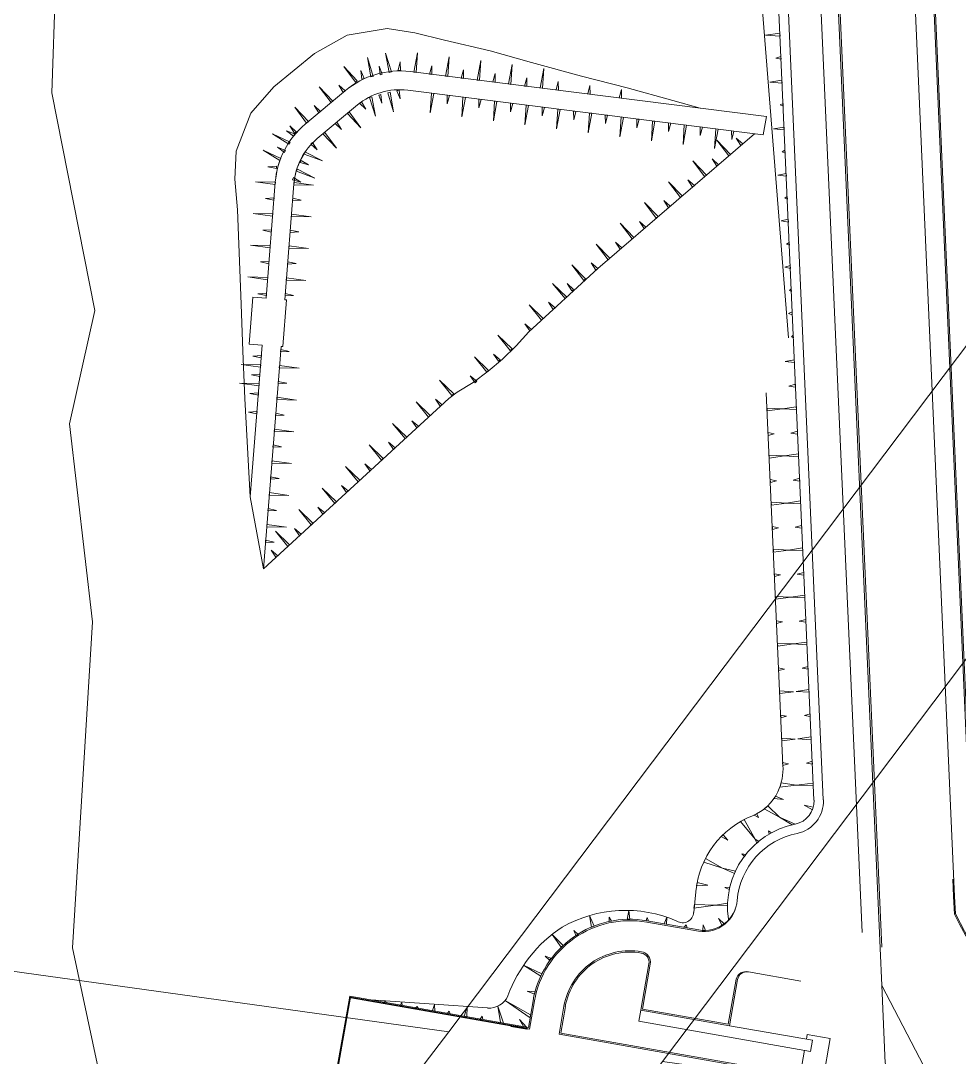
# Model space of a CAD drawing. Header units: metres. Extents: x 277863 to 282129, y 6130772 to 6135401.
# Drawn here: x 280218 to 280318.2, y 6132687.1 to 6132797.7 of the extents above; entities that cross this region are included whole.
import ezdxf

# ---------------------------------------------------------------- set-up
doc = ezdxf.new("R2010")
doc.units = ezdxf.units.M
doc.layers.add('_User Miscellaneous1', color=7, linetype='Continuous')
doc.layers.add('_User Miscellaneous2', color=7, linetype='Continuous')
doc.layers.add('Cadastre Land Parcels_SP_EXT', color=9, linetype='Continuous', lineweight=5)

# ---------------------------------------------------------------- blocks, each defined once
blk = doc.blocks.new('Site plan')
at = {"layer": '_User Miscellaneous2', "color": 253, "lineweight": 0}
for p, q in [((-399.89, -158.67), (-390.4, -372.03)), ((-399.72, -158.7), (-390.24, -371.9)), ((-382.46, -366.51), (-391.64, -160.1)), ((-382.65, -364.67), (-382.57, -366.51)), ((-449.57, -392.35), (-446.92, -377.24)), ((-449.57, -392.35), (-446.92, -377.24)), ((-446.92, -377.24), (-428.08, -380.55)), ((-446.92, -377.24), (-428.07, -380.55)), ((-427.82, -380.65), (-446.88, -377.3)), ((-428.1, -380.66), (-429.79, -380.36)), ((-428.08, -380.66), (-429.78, -380.36)), ((-428.08, -380.55), (-428.1, -380.66)), ((-428.07, -380.55), (-428.08, -380.66)), ((-393.12, -386.74), (-424.66, -381.19)), ((-392.95, -386.61), (-424.49, -381.07))]:
    blk.add_line(p, q, dxfattribs=at)
at = {"layer": '_User Miscellaneous2', "color": 251, "lineweight": 0}
for p, q in [((-401.1, -173.11), (-392.34, -370.34)), ((-388.34, -189.63), (-381.01, -354.44)), ((-388.18, -189.76), (-380.86, -354.43)), ((-401.31, -247.32), (-396.47, -356.19)), ((-409.78, -370.21), (-415.31, -369.24)), ((-390.4, -372.03), (-390.23, -376)), ((-404.47, -374.54), (-398.87, -375.53)), ((-427.29, -377.64), (-427.82, -380.65)), ((-424.66, -381.19), (-424.14, -378.2))]:
    blk.add_line(p, q, dxfattribs=at)
at = {"layer": '_User Miscellaneous2', "color": 254, "lineweight": 0}
for p, q in [((-404.22, -256.3), (-400.19, -306.92)), ((-444.73, -279.11), (-445.11, -277.04)), ((-444.49, -279.05), (-445.11, -277.04)), ((-445.11, -277.04), (-444.49, -279.05)), ((-444.73, -279.11), (-445.11, -277.04)), ((-442.79, -278.64), (-443.16, -276.57)), ((-442.55, -278.58), (-443.16, -276.57)), ((-443.16, -276.57), (-442.55, -278.58)), ((-442.79, -278.64), (-443.16, -276.57)), ((-440.15, -278.59), (-439.77, -276.53)), ((-440.15, -278.59), (-439.77, -276.53)), ((-439.91, -278.63), (-439.77, -276.53)), ((-439.77, -276.53), (-439.91, -278.63)), ((-436.78, -279.02), (-436.4, -276.95)), ((-436.78, -279.02), (-436.4, -276.95)), ((-436.53, -279.05), (-436.4, -276.95)), ((-436.4, -276.95), (-436.53, -279.05)), ((-433.41, -279.44), (-433.02, -277.37)), ((-433.41, -279.44), (-433.02, -277.37)), ((-433.16, -279.47), (-433.02, -277.37)), ((-433.02, -277.37), (-433.16, -279.47)), ((-446.38, -279.67), (-447.63, -277.98)), ((-446.19, -279.51), (-447.63, -277.98)), ((-447.63, -277.98), (-446.19, -279.51)), ((-446.38, -279.67), (-447.63, -277.98)), ((-445.8, -278.43), (-445.7, -279.35)), ((-445.46, -279.29), (-445.8, -278.43)), ((-445.8, -278.43), (-445.46, -279.29)), ((-445.7, -279.35), (-445.8, -278.43)), ((-443.85, -277.96), (-443.76, -278.87)), ((-443.52, -278.81), (-443.85, -277.96)), ((-443.85, -277.96), (-443.52, -278.81)), ((-443.76, -278.87), (-443.85, -277.96)), ((-441.6, -277.49), (-441.84, -278.38)), ((-441.84, -278.38), (-441.6, -277.49)), ((-441.59, -278.41), (-441.84, -278.38)), ((-441.59, -278.41), (-441.84, -278.38)), ((-441.59, -278.41), (-441.6, -277.49)), ((-441.6, -277.49), (-441.59, -278.41)), ((-438.23, -277.92), (-438.47, -278.81)), ((-438.47, -278.81), (-438.23, -277.92)), ((-438.22, -278.84), (-438.23, -277.92)), ((-438.23, -277.92), (-438.22, -278.84)), ((-434.86, -278.34), (-435.1, -279.23)), ((-435.1, -279.23), (-434.86, -278.34)), ((-434.85, -279.26), (-434.86, -278.34)), ((-434.86, -278.34), (-434.85, -279.26)), ((-430.04, -279.86), (-429.65, -277.8)), ((-430.04, -279.86), (-429.65, -277.8)), ((-429.79, -279.9), (-429.65, -277.8)), ((-429.65, -277.8), (-429.79, -279.9)), ((-426.67, -280.29), (-426.28, -278.22)), ((-426.67, -280.29), (-426.28, -278.22)), ((-426.42, -280.32), (-426.28, -278.22)), ((-426.28, -278.22), (-426.42, -280.32)), ((-446.19, -279.51), (-446.38, -279.67)), ((-446.19, -279.51), (-446.38, -279.67)), ((-445.46, -279.29), (-445.7, -279.35)), ((-445.46, -279.29), (-445.7, -279.35)), ((-444.49, -279.05), (-444.73, -279.11)), ((-444.49, -279.05), (-444.73, -279.11)), ((-443.52, -278.81), (-443.76, -278.87)), ((-443.52, -278.81), (-443.76, -278.87)), ((-442.55, -278.58), (-442.79, -278.64)), ((-442.55, -278.58), (-442.79, -278.64)), ((-439.91, -278.63), (-440.15, -278.59)), ((-439.91, -278.63), (-440.15, -278.59)), ((-438.22, -278.84), (-438.47, -278.81)), ((-438.22, -278.84), (-438.47, -278.81)), ((-436.53, -279.05), (-436.78, -279.02)), ((-436.53, -279.05), (-436.78, -279.02)), ((-434.85, -279.26), (-435.1, -279.23)), ((-434.85, -279.26), (-435.1, -279.23)), ((-433.16, -279.47), (-433.41, -279.44)), ((-433.16, -279.47), (-433.41, -279.44)), ((-431.49, -278.76), (-431.72, -279.65)), ((-431.72, -279.65), (-431.49, -278.76)), ((-431.48, -279.68), (-431.49, -278.76)), ((-431.49, -278.76), (-431.48, -279.68)), ((-428.11, -279.19), (-428.35, -280.08)), ((-428.35, -280.08), (-428.11, -279.19)), ((-428.1, -280.11), (-428.11, -279.19)), ((-428.11, -279.19), (-428.1, -280.11)), ((-424.74, -279.61), (-424.98, -280.5)), ((-424.98, -280.5), (-424.74, -279.61)), ((-424.73, -280.53), (-424.74, -279.61)), ((-424.74, -279.61), (-424.73, -280.53)), ((-448.99, -281.85), (-450.24, -280.16)), ((-448.79, -281.69), (-450.24, -280.16)), ((-450.24, -280.16), (-448.79, -281.69)), ((-448.99, -281.85), (-450.24, -280.16)), ((-448.17, -279.98), (-447.68, -280.76)), ((-447.49, -280.6), (-448.17, -279.98)), ((-448.17, -279.98), (-447.49, -280.6)), ((-447.68, -280.76), (-448.17, -279.98)), ((-447.49, -280.6), (-447.68, -280.76)), ((-447.49, -280.6), (-447.68, -280.76)), ((-441.96, -280.58), (-441.71, -280.52)), ((-441.96, -280.58), (-441.71, -280.52)), ((-441.96, -280.58), (-441.62, -281.44)), ((-441.62, -281.44), (-441.96, -280.58)), ((-441.62, -281.44), (-441.71, -280.52)), ((-441.71, -280.52), (-441.62, -281.44)), ((-431.48, -279.68), (-431.72, -279.65)), ((-431.48, -279.68), (-431.72, -279.65)), ((-429.79, -279.9), (-430.04, -279.86)), ((-429.79, -279.9), (-430.04, -279.86)), ((-428.1, -280.11), (-428.35, -280.08)), ((-428.1, -280.11), (-428.35, -280.08)), ((-426.42, -280.32), (-426.67, -280.29)), ((-426.42, -280.32), (-426.67, -280.29)), ((-424.73, -280.53), (-424.98, -280.5)), ((-424.73, -280.53), (-424.98, -280.5)), ((-421.37, -280.03), (-421.61, -280.92)), ((-421.61, -280.92), (-421.37, -280.03)), ((-421.36, -280.95), (-421.37, -280.03)), ((-421.37, -280.03), (-421.36, -280.95)), ((-418, -280.46), (-418.24, -281.35)), ((-418.24, -281.35), (-418, -280.46)), ((-417.99, -281.38), (-418, -280.46)), ((-418, -280.46), (-417.99, -281.38)), ((-448.79, -281.69), (-448.99, -281.85)), ((-448.79, -281.69), (-448.99, -281.85)), ((-445.75, -281.75), (-445.94, -281.91)), ((-445.75, -281.75), (-445.94, -281.91)), ((-445.75, -281.75), (-445.26, -282.53)), ((-445.26, -282.53), (-445.75, -281.75)), ((-444.87, -281.29), (-444.63, -281.23)), ((-444.87, -281.29), (-444.63, -281.23)), ((-444.87, -281.29), (-444.25, -283.3)), ((-444.25, -283.3), (-444.87, -281.29)), ((-444.63, -281.23), (-444.25, -283.3)), ((-444.63, -281.23), (-444.25, -283.3)), ((-443.9, -281.05), (-443.66, -280.99)), ((-443.9, -281.05), (-443.66, -280.99)), ((-443.9, -281.05), (-443.56, -281.91)), ((-443.56, -281.91), (-443.9, -281.05)), ((-443.56, -281.91), (-443.66, -280.99)), ((-443.66, -280.99), (-443.56, -281.91)), ((-442.93, -280.81), (-442.68, -280.75)), ((-442.93, -280.81), (-442.68, -280.75)), ((-442.93, -280.81), (-442.31, -282.82)), ((-442.31, -282.82), (-442.93, -280.81)), ((-442.68, -280.75), (-442.31, -282.82)), ((-442.68, -280.75), (-442.31, -282.82)), ((-438.28, -280.85), (-438.42, -282.94)), ((-438.42, -282.94), (-438.28, -280.85)), ((-438.03, -280.88), (-438.42, -282.94)), ((-438.03, -280.88), (-438.42, -282.94)), ((-438.28, -280.85), (-438.03, -280.88)), ((-438.28, -280.85), (-438.03, -280.88)), ((-436.6, -281.06), (-436.35, -281.09)), ((-436.6, -281.06), (-436.59, -281.98)), ((-436.6, -281.06), (-436.35, -281.09)), ((-436.59, -281.98), (-436.6, -281.06)), ((-436.59, -281.98), (-436.35, -281.09)), ((-436.35, -281.09), (-436.59, -281.98)), ((-434.91, -281.27), (-435.05, -283.37)), ((-435.05, -283.37), (-434.91, -281.27)), ((-434.66, -281.3), (-435.05, -283.37)), ((-434.66, -281.3), (-435.05, -283.37)), ((-434.91, -281.27), (-434.66, -281.3)), ((-434.91, -281.27), (-434.66, -281.3)), ((-433.22, -281.48), (-432.98, -281.51)), ((-433.22, -281.48), (-433.21, -282.4)), ((-433.22, -281.48), (-432.98, -281.51)), ((-433.21, -282.4), (-433.22, -281.48)), ((-433.21, -282.4), (-432.98, -281.51)), ((-432.98, -281.51), (-433.21, -282.4)), ((-431.54, -281.69), (-431.67, -283.79)), ((-431.67, -283.79), (-431.54, -281.69)), ((-431.29, -281.72), (-431.67, -283.79)), ((-431.29, -281.72), (-431.67, -283.79)), ((-431.54, -281.69), (-431.29, -281.72)), ((-431.54, -281.69), (-431.29, -281.72)), ((-421.36, -280.95), (-421.61, -280.92)), ((-421.36, -280.95), (-421.61, -280.92)), ((-417.99, -281.38), (-418.24, -281.35)), ((-417.99, -281.38), (-418.24, -281.35)), ((-451.59, -284.03), (-452.84, -282.34)), ((-451.4, -283.87), (-452.84, -282.34)), ((-452.84, -282.34), (-451.4, -283.87)), ((-451.59, -284.03), (-452.84, -282.34)), ((-450.78, -282.16), (-450.29, -282.94)), ((-450.1, -282.78), (-450.78, -282.16)), ((-450.78, -282.16), (-450.1, -282.78)), ((-450.29, -282.94), (-450.78, -282.16)), ((-450.1, -282.78), (-450.29, -282.94)), ((-450.1, -282.78), (-450.29, -282.94)), ((-447.05, -282.84), (-447.24, -283)), ((-447.05, -282.84), (-447.24, -283)), ((-447.05, -282.84), (-445.8, -284.53)), ((-445.8, -284.53), (-447.05, -282.84)), ((-445.26, -282.53), (-445.94, -281.91)), ((-445.94, -281.91), (-445.26, -282.53)), ((-429.85, -281.9), (-429.6, -281.93)), ((-429.85, -281.9), (-429.84, -282.82)), ((-429.85, -281.9), (-429.6, -281.93)), ((-429.84, -282.82), (-429.85, -281.9)), ((-429.84, -282.82), (-429.6, -281.93)), ((-429.6, -281.93), (-429.84, -282.82)), ((-428.17, -282.11), (-428.3, -284.21)), ((-428.3, -284.21), (-428.17, -282.11)), ((-427.92, -282.15), (-428.3, -284.21)), ((-427.92, -282.15), (-428.3, -284.21)), ((-428.17, -282.11), (-427.92, -282.15)), ((-428.17, -282.11), (-427.92, -282.15)), ((-426.48, -282.33), (-426.23, -282.36)), ((-426.48, -282.33), (-426.47, -283.25)), ((-426.48, -282.33), (-426.23, -282.36)), ((-426.47, -283.25), (-426.48, -282.33)), ((-426.47, -283.25), (-426.23, -282.36)), ((-426.23, -282.36), (-426.47, -283.25)), ((-424.79, -282.54), (-424.93, -284.64)), ((-424.93, -284.64), (-424.79, -282.54)), ((-424.54, -282.57), (-424.93, -284.64)), ((-424.54, -282.57), (-424.93, -284.64)), ((-424.79, -282.54), (-424.54, -282.57)), ((-424.79, -282.54), (-424.54, -282.57)), ((-423.11, -282.75), (-422.86, -282.78)), ((-423.11, -282.75), (-423.1, -283.67)), ((-423.11, -282.75), (-422.86, -282.78)), ((-423.1, -283.67), (-423.11, -282.75)), ((-423.1, -283.67), (-422.86, -282.78)), ((-422.86, -282.78), (-423.1, -283.67)), ((-451.4, -283.87), (-451.59, -284.03)), ((-451.4, -283.87), (-451.59, -284.03)), ((-448.36, -283.93), (-448.55, -284.09)), ((-448.36, -283.93), (-448.55, -284.09)), ((-448.36, -283.93), (-447.87, -284.71)), ((-447.87, -284.71), (-448.36, -283.93)), ((-447.24, -283), (-445.8, -284.53)), ((-447.24, -283), (-445.8, -284.53)), ((-421.42, -282.96), (-421.56, -285.06)), ((-421.56, -285.06), (-421.42, -282.96)), ((-421.17, -282.99), (-421.56, -285.06)), ((-421.17, -282.99), (-421.56, -285.06)), ((-421.42, -282.96), (-421.17, -282.99)), ((-421.42, -282.96), (-421.17, -282.99)), ((-419.73, -283.17), (-419.49, -283.2)), ((-419.73, -283.17), (-419.72, -284.09)), ((-419.73, -283.17), (-419.49, -283.2)), ((-419.72, -284.09), (-419.73, -283.17)), ((-419.72, -284.09), (-419.49, -283.2)), ((-419.49, -283.2), (-419.72, -284.09)), ((-418.05, -283.38), (-418.19, -285.48)), ((-418.19, -285.48), (-418.05, -283.38)), ((-417.8, -283.42), (-418.19, -285.48)), ((-417.8, -283.42), (-418.19, -285.48)), ((-418.05, -283.38), (-417.8, -283.42)), ((-418.05, -283.38), (-417.8, -283.42)), ((-416.36, -283.6), (-416.11, -283.63)), ((-416.36, -283.6), (-416.35, -284.52)), ((-416.36, -283.6), (-416.11, -283.63)), ((-416.35, -284.52), (-416.36, -283.6)), ((-416.35, -284.52), (-416.11, -283.63)), ((-416.11, -283.63), (-416.35, -284.52)), ((-414.68, -283.81), (-414.81, -285.91)), ((-414.81, -285.91), (-414.68, -283.81)), ((-414.43, -283.84), (-414.81, -285.91)), ((-414.43, -283.84), (-414.81, -285.91)), ((-414.68, -283.81), (-414.43, -283.84)), ((-414.68, -283.81), (-414.43, -283.84)), ((-412.99, -284.02), (-412.74, -284.05)), ((-412.99, -284.02), (-412.98, -284.94)), ((-412.99, -284.02), (-412.74, -284.05)), ((-412.98, -284.94), (-412.99, -284.02)), ((-412.98, -284.94), (-412.74, -284.05)), ((-412.74, -284.05), (-412.98, -284.94)), ((-453.36, -286.07), (-455.25, -285.16)), ((-453.48, -286.28), (-455.25, -285.16)), ((-455.25, -285.16), (-453.48, -286.28)), ((-453.36, -286.07), (-455.25, -285.16)), ((-453.73, -284.86), (-452.87, -285.19)), ((-452.99, -285.41), (-453.73, -284.86)), ((-453.73, -284.86), (-452.99, -285.41)), ((-452.87, -285.19), (-453.73, -284.86)), ((-453.39, -284.34), (-452.9, -285.12)), ((-452.7, -284.96), (-453.39, -284.34)), ((-453.39, -284.34), (-452.7, -284.96)), ((-452.9, -285.12), (-453.39, -284.34)), ((-452.7, -284.96), (-452.9, -285.12)), ((-452.7, -284.96), (-452.9, -285.12)), ((-449.66, -285.02), (-449.85, -285.18)), ((-449.66, -285.02), (-449.85, -285.18)), ((-449.66, -285.02), (-448.41, -286.71)), ((-448.41, -286.71), (-449.66, -285.02)), ((-447.87, -284.71), (-448.55, -284.09)), ((-448.55, -284.09), (-447.87, -284.71)), ((-411.3, -284.23), (-411.44, -286.33)), ((-411.44, -286.33), (-411.3, -284.23)), ((-411.06, -284.26), (-411.44, -286.33)), ((-411.06, -284.26), (-411.44, -286.33)), ((-411.3, -284.23), (-411.06, -284.26)), ((-411.3, -284.23), (-411.06, -284.26)), ((-409.62, -284.44), (-409.37, -284.47)), ((-409.62, -284.44), (-409.61, -285.36)), ((-409.62, -284.44), (-409.37, -284.47)), ((-409.61, -285.36), (-409.62, -284.44)), ((-409.61, -285.36), (-409.37, -284.47)), ((-409.37, -284.47), (-409.61, -285.36)), ((-407.93, -284.65), (-408.07, -286.75)), ((-408.07, -286.75), (-407.93, -284.65)), ((-407.68, -284.69), (-408.07, -286.75)), ((-407.68, -284.69), (-408.07, -286.75)), ((-407.93, -284.65), (-407.68, -284.69)), ((-407.93, -284.65), (-407.68, -284.69)), ((-406.25, -284.87), (-406, -284.9)), ((-406.25, -284.87), (-406.24, -285.79)), ((-406.25, -284.87), (-406, -284.9)), ((-406.24, -285.79), (-406.25, -284.87)), ((-406.24, -285.79), (-406, -284.9)), ((-406, -284.9), (-406.24, -285.79)), ((-453.48, -286.28), (-453.36, -286.07)), ((-453.48, -286.28), (-453.36, -286.07)), ((-452.99, -285.41), (-452.87, -285.19)), ((-452.99, -285.41), (-452.87, -285.19)), ((-450.96, -286.11), (-451.15, -286.27)), ((-450.96, -286.11), (-451.15, -286.27)), ((-450.47, -286.89), (-451.15, -286.27)), ((-451.15, -286.27), (-450.47, -286.89)), ((-450.96, -286.11), (-450.47, -286.89)), ((-450.47, -286.89), (-450.96, -286.11)), ((-449.85, -285.18), (-448.41, -286.71)), ((-449.85, -285.18), (-448.41, -286.71)), ((-420.53, -299.53), (-403.81, -285.17)), ((-406.55, -287.53), (-407.82, -285.86)), ((-406.36, -287.37), (-407.82, -285.86)), ((-407.82, -285.86), (-406.36, -287.37)), ((-406.55, -287.53), (-407.82, -285.86)), ((-405.76, -285.65), (-405.26, -286.42)), ((-405.07, -286.26), (-405.76, -285.65)), ((-405.76, -285.65), (-405.07, -286.26)), ((-405.26, -286.42), (-405.76, -285.65)), ((-405.07, -286.26), (-405.26, -286.42)), ((-405.07, -286.26), (-405.26, -286.42)), ((-454.33, -287.81), (-456.22, -286.91)), ((-454.45, -288.03), (-456.22, -286.91)), ((-456.22, -286.91), (-454.45, -288.03)), ((-454.33, -287.81), (-456.22, -286.91)), ((-454.7, -286.61), (-453.84, -286.94)), ((-453.96, -287.16), (-454.7, -286.61)), ((-454.7, -286.61), (-453.96, -287.16)), ((-453.84, -286.94), (-454.7, -286.61)), ((-453.96, -287.16), (-453.84, -286.94)), ((-453.96, -287.16), (-453.84, -286.94)), ((-451.77, -287.1), (-451.87, -287.33)), ((-451.77, -287.1), (-451.87, -287.33)), ((-451.87, -287.33), (-449.9, -288.06)), ((-451.87, -287.33), (-449.9, -288.06)), ((-451.77, -287.1), (-449.9, -288.06)), ((-449.9, -288.06), (-451.77, -287.1)), ((-406.36, -287.37), (-406.55, -287.53)), ((-406.36, -287.37), (-406.55, -287.53)), ((-454.45, -288.03), (-454.33, -287.81)), ((-454.45, -288.03), (-454.33, -287.81)), ((-452.18, -288.01), (-452.28, -288.24)), ((-452.18, -288.01), (-452.28, -288.24)), ((-451.39, -288.5), (-452.28, -288.24)), ((-452.28, -288.24), (-451.39, -288.5)), ((-452.18, -288.01), (-451.39, -288.5)), ((-451.39, -288.5), (-452.18, -288.01)), ((-409.13, -289.74), (-410.4, -288.07)), ((-408.94, -289.58), (-410.4, -288.07)), ((-410.4, -288.07), (-408.94, -289.58)), ((-409.13, -289.74), (-410.4, -288.07)), ((-408.34, -287.86), (-407.84, -288.64)), ((-407.65, -288.47), (-408.34, -287.86)), ((-408.34, -287.86), (-407.65, -288.47)), ((-407.84, -288.64), (-408.34, -287.86)), ((-407.65, -288.47), (-407.84, -288.64)), ((-407.65, -288.47), (-407.84, -288.64)), ((-455.72, -288.68), (-454.8, -288.62)), ((-454.8, -288.62), (-455.72, -288.68)), ((-454.82, -288.87), (-455.72, -288.68)), ((-455.72, -288.68), (-454.82, -288.87)), ((-454.82, -288.87), (-454.8, -288.62)), ((-454.82, -288.87), (-454.8, -288.62)), ((-452.58, -288.93), (-452.68, -289.16)), ((-452.58, -288.93), (-452.68, -289.16)), ((-452.68, -289.16), (-450.71, -289.89)), ((-452.68, -289.16), (-450.71, -289.89)), ((-452.58, -288.93), (-450.71, -289.89)), ((-450.71, -289.89), (-452.58, -288.93)), ((-408.94, -289.58), (-409.13, -289.74)), ((-408.94, -289.58), (-409.13, -289.74)), ((-454.93, -290.32), (-457.04, -290.28)), ((-454.95, -290.57), (-457.04, -290.28)), ((-457.04, -290.28), (-454.95, -290.57)), ((-454.93, -290.32), (-457.04, -290.28)), ((-454.95, -290.57), (-454.93, -290.32)), ((-454.95, -290.57), (-454.93, -290.32)), ((-452.94, -290.5), (-453.93, -302.87)), ((-453.93, -302.87), (-452.94, -290.5)), ((-452.99, -289.84), (-453.09, -290.07)), ((-452.99, -289.84), (-453.09, -290.07)), ((-452.2, -290.32), (-453.09, -290.07)), ((-453.09, -290.07), (-452.2, -290.32)), ((-452.99, -289.84), (-452.2, -290.32)), ((-452.2, -290.32), (-452.99, -289.84)), ((-452.93, -290.35), (-452.95, -290.6)), ((-452.93, -290.35), (-452.95, -290.6)), ((-452.95, -290.6), (-450.85, -290.65)), ((-452.95, -290.6), (-450.85, -290.65)), ((-452.93, -290.35), (-450.85, -290.65)), ((-450.85, -290.65), (-452.93, -290.35)), ((-411.71, -291.96), (-412.98, -290.28)), ((-411.52, -291.8), (-412.98, -290.28)), ((-412.98, -290.28), (-411.52, -291.8)), ((-411.71, -291.96), (-412.98, -290.28)), ((-410.92, -290.08), (-410.42, -290.85)), ((-410.23, -290.69), (-410.92, -290.08)), ((-410.92, -290.08), (-410.23, -290.69)), ((-410.42, -290.85), (-410.92, -290.08)), ((-410.23, -290.69), (-410.42, -290.85)), ((-410.23, -290.69), (-410.42, -290.85)), ((-411.52, -291.8), (-411.71, -291.96)), ((-411.52, -291.8), (-411.71, -291.96)), ((-455.99, -292.06), (-455.07, -292.01)), ((-455.07, -292.01), (-455.99, -292.06)), ((-455.09, -292.26), (-455.99, -292.06)), ((-455.99, -292.06), (-455.09, -292.26)), ((-455.09, -292.26), (-455.07, -292.01)), ((-455.09, -292.26), (-455.07, -292.01)), ((-453.07, -292.05), (-453.09, -292.3)), ((-453.07, -292.05), (-453.09, -292.3)), ((-452.17, -292.25), (-453.09, -292.3)), ((-453.09, -292.3), (-452.17, -292.25)), ((-453.07, -292.05), (-452.17, -292.25)), ((-452.17, -292.25), (-453.07, -292.05)), ((-414.29, -294.17), (-415.56, -292.5)), ((-414.1, -294.01), (-415.56, -292.5)), ((-415.56, -292.5), (-414.1, -294.01)), ((-414.29, -294.17), (-415.56, -292.5)), ((-413.5, -292.29), (-413, -293.07)), ((-412.81, -292.9), (-413.5, -292.29)), ((-413.5, -292.29), (-412.81, -292.9)), ((-413, -293.07), (-413.5, -292.29)), ((-455.2, -293.71), (-457.31, -293.66)), ((-455.22, -293.95), (-457.31, -293.66)), ((-457.31, -293.66), (-455.22, -293.95)), ((-455.2, -293.71), (-457.31, -293.66)), ((-455.22, -293.95), (-455.2, -293.71)), ((-455.22, -293.95), (-455.2, -293.71)), ((-453.2, -293.74), (-453.22, -293.99)), ((-453.2, -293.74), (-453.22, -293.99)), ((-453.22, -293.99), (-451.12, -294.03)), ((-453.22, -293.99), (-451.12, -294.03)), ((-453.2, -293.74), (-451.12, -294.03)), ((-451.12, -294.03), (-453.2, -293.74)), ((-412.81, -292.9), (-413, -293.07)), ((-412.81, -292.9), (-413, -293.07)), ((-416.87, -296.39), (-418.14, -294.71)), ((-416.68, -296.22), (-418.14, -294.71)), ((-418.14, -294.71), (-416.68, -296.22)), ((-416.87, -296.39), (-418.14, -294.71)), ((-416.08, -294.51), (-415.58, -295.28)), ((-415.39, -295.12), (-416.08, -294.51)), ((-416.08, -294.51), (-415.39, -295.12)), ((-415.58, -295.28), (-416.08, -294.51)), ((-414.1, -294.01), (-414.29, -294.17)), ((-414.1, -294.01), (-414.29, -294.17)), ((-456.26, -295.45), (-455.34, -295.4)), ((-455.34, -295.4), (-456.26, -295.45)), ((-455.36, -295.65), (-456.26, -295.45)), ((-456.26, -295.45), (-455.36, -295.65)), ((-455.36, -295.65), (-455.34, -295.4)), ((-455.36, -295.65), (-455.34, -295.4)), ((-453.34, -295.44), (-453.36, -295.69)), ((-453.34, -295.44), (-453.36, -295.69)), ((-452.44, -295.63), (-453.36, -295.69)), ((-453.36, -295.69), (-452.44, -295.63)), ((-453.34, -295.44), (-452.44, -295.63)), ((-452.44, -295.63), (-453.34, -295.44)), ((-415.39, -295.12), (-415.58, -295.28)), ((-415.39, -295.12), (-415.58, -295.28)), ((-455.47, -297.09), (-457.58, -297.05)), ((-455.49, -297.34), (-457.58, -297.05)), ((-457.58, -297.05), (-455.49, -297.34)), ((-455.47, -297.09), (-457.58, -297.05)), ((-455.49, -297.34), (-455.47, -297.09)), ((-455.49, -297.34), (-455.47, -297.09)), ((-453.47, -297.13), (-453.49, -297.38)), ((-453.47, -297.13), (-453.49, -297.38)), ((-453.47, -297.13), (-451.39, -297.42)), ((-451.39, -297.42), (-453.47, -297.13)), ((-419.44, -298.6), (-420.72, -296.93)), ((-419.25, -298.44), (-420.72, -296.93)), ((-420.72, -296.93), (-419.25, -298.44)), ((-419.44, -298.6), (-420.72, -296.93)), ((-418.65, -296.72), (-418.15, -297.49)), ((-417.96, -297.33), (-418.65, -296.72)), ((-418.65, -296.72), (-417.96, -297.33)), ((-418.15, -297.49), (-418.65, -296.72)), ((-416.68, -296.22), (-416.87, -296.39)), ((-416.68, -296.22), (-416.87, -296.39)), ((-453.49, -297.38), (-451.39, -297.42)), ((-453.49, -297.38), (-451.39, -297.42)), ((-417.96, -297.33), (-418.15, -297.49)), ((-417.96, -297.33), (-418.15, -297.49)), ((-456.53, -298.84), (-455.61, -298.79)), ((-455.61, -298.79), (-456.53, -298.84)), ((-455.63, -299.04), (-456.53, -298.84)), ((-456.53, -298.84), (-455.63, -299.04)), ((-455.63, -299.04), (-455.61, -298.79)), ((-455.63, -299.04), (-455.61, -298.79)), ((-453.61, -298.82), (-453.63, -299.07)), ((-453.61, -298.82), (-453.63, -299.07)), ((-452.71, -299.02), (-453.63, -299.07)), ((-453.63, -299.07), (-452.71, -299.02)), ((-453.61, -298.82), (-452.71, -299.02)), ((-452.71, -299.02), (-453.61, -298.82)), ((-427.89, -306.3), (-420.53, -299.53)), ((-422.02, -300.82), (-423.29, -299.14)), ((-421.83, -300.65), (-423.29, -299.14)), ((-423.29, -299.14), (-421.83, -300.65)), ((-422.02, -300.82), (-423.29, -299.14)), ((-421.23, -298.93), (-420.73, -299.71)), ((-420.54, -299.55), (-421.23, -298.93)), ((-421.23, -298.93), (-420.54, -299.55)), ((-420.73, -299.71), (-421.23, -298.93)), ((-419.25, -298.44), (-419.44, -298.6)), ((-419.25, -298.44), (-419.44, -298.6)), ((-455.74, -300.48), (-457.85, -300.44)), ((-455.76, -300.73), (-457.85, -300.44)), ((-457.85, -300.44), (-455.76, -300.73)), ((-455.74, -300.48), (-457.85, -300.44)), ((-455.76, -300.73), (-455.74, -300.48)), ((-455.76, -300.73), (-455.74, -300.48)), ((-453.74, -300.52), (-453.76, -300.77)), ((-453.74, -300.52), (-453.76, -300.77)), ((-453.74, -300.52), (-451.66, -300.81)), ((-451.66, -300.81), (-453.74, -300.52)), ((-420.54, -299.55), (-420.73, -299.71)), ((-420.54, -299.55), (-420.73, -299.71)), ((-453.76, -300.77), (-451.66, -300.81)), ((-453.76, -300.77), (-451.66, -300.81)), ((-424.02, -302.75), (-425.35, -301.12)), ((-423.84, -302.58), (-425.35, -301.12)), ((-425.35, -301.12), (-423.84, -302.58)), ((-424.02, -302.75), (-425.35, -301.12)), ((-423.81, -301.15), (-423.31, -301.92)), ((-423.12, -301.76), (-423.81, -301.15)), ((-423.81, -301.15), (-423.12, -301.76)), ((-423.31, -301.92), (-423.81, -301.15)), ((-421.83, -300.65), (-422.02, -300.82)), ((-421.83, -300.65), (-422.02, -300.82)), ((-456.8, -302.23), (-455.88, -302.18)), ((-455.88, -302.18), (-456.8, -302.23)), ((-455.9, -302.42), (-456.8, -302.23)), ((-456.8, -302.23), (-455.9, -302.42)), ((-455.9, -302.42), (-455.88, -302.18)), ((-455.9, -302.42), (-455.88, -302.18)), ((-453.87, -302.21), (-453.89, -302.46)), ((-453.87, -302.21), (-453.89, -302.46)), ((-452.98, -302.41), (-453.89, -302.46)), ((-453.89, -302.46), (-452.98, -302.41)), ((-453.87, -302.21), (-452.98, -302.41)), ((-452.98, -302.41), (-453.87, -302.21)), ((-423.84, -302.58), (-424.02, -302.75)), ((-423.84, -302.58), (-424.02, -302.75)), ((-423.12, -301.76), (-423.31, -301.92)), ((-423.12, -301.76), (-423.31, -301.92)), ((-453.73, -302.89), (-453.93, -302.87)), ((-426.53, -305.05), (-427.86, -303.42)), ((-426.34, -304.88), (-427.86, -303.42)), ((-427.86, -303.42), (-426.34, -304.88)), ((-426.53, -305.05), (-427.86, -303.42)), ((-425.8, -303.14), (-425.28, -303.9)), ((-425.09, -303.73), (-425.8, -303.14)), ((-425.8, -303.14), (-425.09, -303.73)), ((-425.28, -303.9), (-425.8, -303.14)), ((-425.09, -303.73), (-425.28, -303.9)), ((-425.09, -303.73), (-425.28, -303.9)), ((-426.34, -304.88), (-426.53, -305.05)), ((-426.34, -304.88), (-426.53, -305.05)), ((-428.3, -305.44), (-427.78, -306.2)), ((-427.59, -306.03), (-428.3, -305.44)), ((-428.3, -305.44), (-427.59, -306.03)), ((-427.78, -306.2), (-428.3, -305.44)), ((-427.59, -306.03), (-427.78, -306.2)), ((-427.59, -306.03), (-427.78, -306.2)), ((-429.87, -308.28), (-431.2, -306.65)), ((-429.68, -308.11), (-431.2, -306.65)), ((-431.2, -306.65), (-429.68, -308.11)), ((-429.87, -308.28), (-431.2, -306.65)), ((-429.24, -307.8), (-427.89, -306.3)), ((-457.61, -323.88), (-456.32, -307.7)), ((-454.35, -308.19), (-454.37, -308.44)), ((-454.35, -308.19), (-454.37, -308.44)), ((-454.35, -308.19), (-453.45, -308.39)), ((-453.45, -308.39), (-454.35, -308.19)), ((-430.68, -309.2), (-429.24, -307.8)), ((-429.68, -308.11), (-429.87, -308.28)), ((-429.68, -308.11), (-429.87, -308.28)), ((-457.33, -308.87), (-456.41, -308.82)), ((-456.41, -308.82), (-457.33, -308.87)), ((-456.43, -309.07), (-457.33, -308.87)), ((-457.33, -308.87), (-456.43, -309.07)), ((-456.43, -309.07), (-456.41, -308.82)), ((-456.43, -309.07), (-456.41, -308.82)), ((-453.45, -308.39), (-454.37, -308.44)), ((-454.37, -308.44), (-453.45, -308.39)), ((-432.37, -310.58), (-433.7, -308.95)), ((-432.19, -310.41), (-433.7, -308.95)), ((-433.7, -308.95), (-432.19, -310.41)), ((-432.37, -310.58), (-433.7, -308.95)), ((-432.23, -310.47), (-430.68, -309.2)), ((-431.64, -308.68), (-431.12, -309.43)), ((-430.93, -309.26), (-431.64, -308.68)), ((-431.64, -308.68), (-430.93, -309.26)), ((-431.12, -309.43), (-431.64, -308.68)), ((-430.93, -309.26), (-431.12, -309.43)), ((-430.93, -309.26), (-431.12, -309.43)), ((-456.49, -309.81), (-458.59, -309.77)), ((-456.51, -310.06), (-458.59, -309.77)), ((-458.59, -309.77), (-456.51, -310.06)), ((-456.49, -309.81), (-458.59, -309.77)), ((-456.51, -310.06), (-456.49, -309.81)), ((-456.51, -310.06), (-456.49, -309.81)), ((-454.49, -309.88), (-454.51, -310.13)), ((-454.49, -309.88), (-454.51, -310.13)), ((-454.51, -310.13), (-452.4, -310.18)), ((-454.51, -310.13), (-452.4, -310.18)), ((-454.49, -309.88), (-452.4, -310.18)), ((-452.4, -310.18), (-454.49, -309.88)), ((-433.81, -311.69), (-432.23, -310.47)), ((-432.19, -310.41), (-432.37, -310.58)), ((-432.19, -310.41), (-432.37, -310.58)), ((-457.48, -310.86), (-456.57, -310.81)), ((-456.57, -310.81), (-457.48, -310.86)), ((-456.59, -311.06), (-457.48, -310.86)), ((-457.48, -310.86), (-456.59, -311.06)), ((-456.59, -311.06), (-456.57, -310.81)), ((-456.59, -311.06), (-456.57, -310.81)), ((-454.62, -311.58), (-454.64, -311.83)), ((-454.62, -311.58), (-454.64, -311.83)), ((-454.62, -311.58), (-453.72, -311.78)), ((-453.72, -311.78), (-454.62, -311.58)), ((-436.09, -313.08), (-437.41, -311.45)), ((-435.9, -312.91), (-437.41, -311.45)), ((-437.41, -311.45), (-435.9, -312.91)), ((-436.09, -313.08), (-437.41, -311.45)), ((-434.15, -310.98), (-433.62, -311.73)), ((-433.44, -311.56), (-434.15, -310.98)), ((-434.15, -310.98), (-433.44, -311.56)), ((-433.62, -311.73), (-434.15, -310.98)), ((-433.44, -311.56), (-433.62, -311.73)), ((-433.44, -311.56), (-433.62, -311.73)), ((-456.64, -311.81), (-458.75, -311.76)), ((-456.66, -312.06), (-458.75, -311.76)), ((-458.75, -311.76), (-456.66, -312.06)), ((-456.64, -311.81), (-458.75, -311.76)), ((-456.66, -312.06), (-456.64, -311.81)), ((-456.66, -312.06), (-456.64, -311.81)), ((-453.72, -311.78), (-454.64, -311.83)), ((-454.64, -311.83), (-453.72, -311.78)), ((-436.42, -313.39), (-435.54, -312.74)), ((-435.54, -312.74), (-433.81, -311.69)), ((-400.78, -352.52), (-402.56, -312.79)), ((-457.64, -312.85), (-456.72, -312.8)), ((-456.72, -312.8), (-457.64, -312.85)), ((-456.74, -313.05), (-457.64, -312.85)), ((-457.64, -312.85), (-456.74, -313.05)), ((-456.74, -313.05), (-456.72, -312.8)), ((-456.74, -313.05), (-456.72, -312.8)), ((-456.21, -331.57), (-436.42, -313.39)), ((-454.76, -313.27), (-454.78, -313.52)), ((-454.76, -313.27), (-454.78, -313.52)), ((-454.78, -313.52), (-452.67, -313.56)), ((-454.78, -313.52), (-452.67, -313.56)), ((-454.76, -313.27), (-452.67, -313.56)), ((-452.67, -313.56), (-454.76, -313.27)), ((-438.59, -315.38), (-439.92, -313.75)), ((-438.41, -315.21), (-439.92, -313.75)), ((-439.92, -313.75), (-438.41, -315.21)), ((-438.59, -315.38), (-439.92, -313.75)), ((-437.86, -313.47), (-437.34, -314.23)), ((-437.15, -314.06), (-437.86, -313.47)), ((-437.86, -313.47), (-437.15, -314.06)), ((-437.34, -314.23), (-437.86, -313.47)), ((-435.9, -312.91), (-436.09, -313.08)), ((-435.9, -312.91), (-436.09, -313.08)), ((-457.8, -314.85), (-456.88, -314.8)), ((-456.88, -314.8), (-457.8, -314.85)), ((-456.9, -315.04), (-457.8, -314.85)), ((-457.8, -314.85), (-456.9, -315.04)), ((-456.9, -315.04), (-456.88, -314.8)), ((-456.9, -315.04), (-456.88, -314.8)), ((-454.89, -314.97), (-454.91, -315.22)), ((-454.89, -314.97), (-454.91, -315.22)), ((-454.89, -314.97), (-453.99, -315.16)), ((-453.99, -315.16), (-454.89, -314.97)), ((-437.15, -314.06), (-437.34, -314.23)), ((-437.15, -314.06), (-437.34, -314.23)), ((-453.99, -315.16), (-454.91, -315.22)), ((-454.91, -315.22), (-453.99, -315.16)), ((-441.09, -317.68), (-442.42, -316.05)), ((-440.91, -317.51), (-442.42, -316.05)), ((-442.42, -316.05), (-440.91, -317.51)), ((-441.09, -317.68), (-442.42, -316.05)), ((-440.37, -315.77), (-439.84, -316.53)), ((-439.66, -316.36), (-440.37, -315.77)), ((-440.37, -315.77), (-439.66, -316.36)), ((-439.84, -316.53), (-440.37, -315.77)), ((-438.41, -315.21), (-438.59, -315.38)), ((-438.41, -315.21), (-438.59, -315.38)), ((-455.03, -316.66), (-455.05, -316.91)), ((-455.03, -316.66), (-455.05, -316.91)), ((-455.05, -316.91), (-452.94, -316.95)), ((-455.05, -316.91), (-452.94, -316.95)), ((-455.03, -316.66), (-452.94, -316.95)), ((-452.94, -316.95), (-455.03, -316.66)), ((-439.66, -316.36), (-439.84, -316.53)), ((-439.66, -316.36), (-439.84, -316.53)), ((-442.87, -318.07), (-442.34, -318.83)), ((-442.16, -318.66), (-442.87, -318.07)), ((-442.87, -318.07), (-442.16, -318.66)), ((-442.34, -318.83), (-442.87, -318.07)), ((-440.91, -317.51), (-441.09, -317.68)), ((-440.91, -317.51), (-441.09, -317.68)), ((-455.16, -318.35), (-455.18, -318.6)), ((-455.16, -318.35), (-455.18, -318.6)), ((-454.26, -318.55), (-455.18, -318.6)), ((-455.18, -318.6), (-454.26, -318.55)), ((-455.16, -318.35), (-454.26, -318.55)), ((-454.26, -318.55), (-455.16, -318.35)), ((-443.59, -319.98), (-444.92, -318.35)), ((-443.41, -319.81), (-444.92, -318.35)), ((-444.92, -318.35), (-443.41, -319.81)), ((-443.59, -319.98), (-444.92, -318.35)), ((-442.16, -318.66), (-442.34, -318.83)), ((-442.16, -318.66), (-442.34, -318.83)), ((-455.3, -320.05), (-455.32, -320.3)), ((-455.3, -320.05), (-455.32, -320.3)), ((-455.32, -320.3), (-453.21, -320.34)), ((-455.32, -320.3), (-453.21, -320.34)), ((-455.3, -320.05), (-453.21, -320.34)), ((-453.21, -320.34), (-455.3, -320.05)), ((-445.37, -320.37), (-444.85, -321.13)), ((-444.66, -320.96), (-445.37, -320.37)), ((-445.37, -320.37), (-444.66, -320.96)), ((-444.85, -321.13), (-445.37, -320.37)), ((-443.41, -319.81), (-443.59, -319.98)), ((-443.41, -319.81), (-443.59, -319.98)), ((-446.1, -322.28), (-447.43, -320.65)), ((-445.91, -322.11), (-447.43, -320.65)), ((-447.43, -320.65), (-445.91, -322.11)), ((-446.1, -322.28), (-447.43, -320.65)), ((-444.66, -320.96), (-444.85, -321.13)), ((-444.66, -320.96), (-444.85, -321.13)), ((-455.43, -321.74), (-455.45, -321.99)), ((-455.43, -321.74), (-455.45, -321.99)), ((-454.53, -321.94), (-455.45, -321.99)), ((-455.45, -321.99), (-454.53, -321.94)), ((-455.43, -321.74), (-454.53, -321.94)), ((-454.53, -321.94), (-455.43, -321.74)), ((-447.87, -322.67), (-447.35, -323.43)), ((-447.17, -323.26), (-447.87, -322.67)), ((-447.87, -322.67), (-447.17, -323.26)), ((-447.35, -323.43), (-447.87, -322.67)), ((-445.91, -322.11), (-446.1, -322.28)), ((-445.91, -322.11), (-446.1, -322.28)), ((-455.57, -323.44), (-455.58, -323.69)), ((-455.57, -323.44), (-455.58, -323.69)), ((-455.58, -323.69), (-453.48, -323.73)), ((-455.58, -323.69), (-453.48, -323.73)), ((-455.57, -323.44), (-453.48, -323.73)), ((-453.48, -323.73), (-455.57, -323.44)), ((-448.6, -324.58), (-449.93, -322.95)), ((-448.42, -324.41), (-449.93, -322.95)), ((-449.93, -322.95), (-448.42, -324.41)), ((-448.6, -324.58), (-449.93, -322.95)), ((-447.17, -323.26), (-447.35, -323.43)), ((-447.17, -323.26), (-447.35, -323.43)), ((-457.61, -323.88), (-456.21, -331.57)), ((-448.42, -324.41), (-448.6, -324.58)), ((-448.42, -324.41), (-448.6, -324.58)), ((-455.7, -325.13), (-455.72, -325.38)), ((-455.7, -325.13), (-455.72, -325.38)), ((-454.8, -325.33), (-455.72, -325.38)), ((-455.72, -325.38), (-454.8, -325.33)), ((-455.7, -325.13), (-454.8, -325.33)), ((-454.8, -325.33), (-455.7, -325.13)), ((-451.1, -326.88), (-452.43, -325.24)), ((-450.92, -326.71), (-452.43, -325.24)), ((-452.43, -325.24), (-450.92, -326.71)), ((-451.1, -326.88), (-452.43, -325.24)), ((-450.38, -324.97), (-449.85, -325.73)), ((-449.67, -325.56), (-450.38, -324.97)), ((-450.38, -324.97), (-449.67, -325.56)), ((-449.85, -325.73), (-450.38, -324.97)), ((-449.67, -325.56), (-449.85, -325.73)), ((-449.67, -325.56), (-449.85, -325.73)), ((-455.83, -326.82), (-455.85, -327.07)), ((-455.83, -326.82), (-455.85, -327.07)), ((-455.85, -327.07), (-453.75, -327.12)), ((-455.85, -327.07), (-453.75, -327.12)), ((-455.83, -326.82), (-453.75, -327.12)), ((-453.75, -327.12), (-455.83, -326.82)), ((-450.92, -326.71), (-451.1, -326.88)), ((-450.92, -326.71), (-451.1, -326.88)), ((-453.61, -329.17), (-454.93, -327.54)), ((-453.42, -329.01), (-454.93, -327.54)), ((-454.93, -327.54), (-453.42, -329.01)), ((-453.61, -329.17), (-454.93, -327.54)), ((-452.88, -327.27), (-452.36, -328.03)), ((-452.17, -327.86), (-452.88, -327.27)), ((-452.88, -327.27), (-452.17, -327.86)), ((-452.36, -328.03), (-452.88, -327.27)), ((-452.17, -327.86), (-452.36, -328.03)), ((-452.17, -327.86), (-452.36, -328.03)), ((-455.97, -328.52), (-455.99, -328.77)), ((-455.97, -328.52), (-455.99, -328.77)), ((-455.07, -328.72), (-455.99, -328.77)), ((-455.99, -328.77), (-455.07, -328.72)), ((-455.97, -328.52), (-455.07, -328.72)), ((-455.07, -328.72), (-455.97, -328.52)), ((-453.42, -329.01), (-453.61, -329.17)), ((-453.42, -329.01), (-453.61, -329.17)), ((-455.38, -329.57), (-454.86, -330.32)), ((-454.67, -330.16), (-455.38, -329.57)), ((-455.38, -329.57), (-454.67, -330.16)), ((-454.86, -330.32), (-455.38, -329.57)), ((-454.67, -330.16), (-454.86, -330.32)), ((-454.67, -330.16), (-454.86, -330.32)), ((-410.06, -365.99), (-410.3, -368.2)), ((-409.75, -370.06), (-415.28, -369.09)), ((-447, -377.12), (-449.69, -392.44)), ((-427.94, -380.47), (-447, -377.12)), ((-444.73, -377.52), (-432.29, -378.39)), ((-427.44, -377.62), (-427.94, -380.47)), ((-424.49, -381.07), (-423.99, -378.22))]:
    blk.add_line(p, q, dxfattribs=at)
at = {"layer": '_User Miscellaneous2', "color": 254, "lineweight": 0, "flags": 128}
for points in [[(-486.08, -220.77), (-480.43, -248.85), (-478.38, -269.32), (-478.79, -280.8), (-474.17, -304.03), (-476.89, -316.1), (-474.42, -337.21), (-476.57, -371.99), (-472.8, -389.65), (-472.22, -421.64), (-481.08, -445.3), (-479.76, -460.23), (-476.77, -470.49), (-407.85, -482.6), (-376.88, -485.06), (-355.17, -489.17), (-326.79, -492.71), (-293.67, -499.5), (-265.41, -504.99), (-239.68, -507.85), (-212.06, -514.83), (-187.68, -517.93), (-161.43, -523.77)], [(-402.06, -253.02), (-401.84, -257.82), (-397.47, -356.23)], [(-409.61, -282.43), (-412.52, -281.63), (-417.38, -280.29), (-422.26, -279.03), (-427.62, -277.56), (-432, -276.31), (-436.89, -275.18), (-440.04, -274.41), (-443, -273.96), (-447.25, -274.65), (-450.76, -276.61), (-455.08, -280.15), (-457.55, -282.97), (-459.1, -287.03), (-459.24, -290), (-458.98, -293.29), (-458.59, -303.34), (-458.41, -308.37), (-458.19, -313.4), (-457.61, -323.88)], [(-453.73, -302.89), (-454.13, -307.87), (-454.32, -307.86), (-456.21, -331.57)], [(-405.63, -375.36), (-406.49, -380.28), (-415.94, -378.62), (-415.08, -373.7), (-415.94, -378.62), (-406.49, -380.28), (-405.62, -375.36)], [(-415.94, -378.62), (-416.15, -379.8), (-397.85, -383.02), (-397.64, -381.83), (-406.49, -380.28)]]:
    blk.add_lwpolyline(points, dxfattribs=at)
for points in [[(-401.1, -274.45), (-401.09, -274.75), (-402.63, -274.66)], [(-401.1, -274.45), (-401.09, -274.75), (-402.63, -274.66)], [(-400.99, -276.92), (-400.98, -277.22), (-401.52, -277.11)], [(-400.88, -279.46), (-400.86, -279.76), (-402.18, -279.67)], [(-400.77, -281.93), (-400.76, -282.23), (-401.08, -282.1)], [(-400.66, -284.46), (-400.65, -284.76), (-401.79, -284.66)], [(-400.56, -286.93), (-400.54, -287.23), (-400.86, -287.1)], [(-400.42, -289.39), (-400.41, -289.69), (-401.34, -289.58)], [(-400.33, -291.86), (-400.31, -292.16), (-400.58, -292.03)], [(-400.22, -294.29), (-400.2, -294.58), (-400.96, -294.47)], [(-400.11, -296.76), (-400.09, -297.06), (-400.39, -296.93)], [(-400, -299.23), (-399.99, -299.53), (-400.56, -299.41)], [(-399.9, -301.7), (-399.88, -302), (-400.08, -301.87)], [(-399.79, -304.17), (-399.78, -304.47), (-400.17, -304.34)], [(-399.68, -306.64), (-399.67, -306.94), (-399.86, -306.81)], [(-399.57, -309.28), (-399.56, -309.57), (-400.55, -309.47)], [(-399.46, -311.88), (-399.44, -312.18), (-400.15, -312.07)], [(-402.47, -314.43), (-402.46, -314.73), (-400.84, -314.51)], [(-399.35, -314.29), (-399.33, -314.59), (-400.84, -314.51)], [(-402.35, -317.03), (-402.34, -317.33), (-401.71, -317.16)], [(-399.23, -316.89), (-399.22, -317.19), (-399.92, -317.08)], [(-399.12, -319.31), (-399.11, -319.61), (-400.62, -319.53)], [(-402.25, -319.45), (-402.24, -319.75), (-400.62, -319.53)], [(-402.13, -322.05), (-402.12, -322.35), (-401.48, -322.18)], [(-399.01, -321.91), (-398.99, -322.21), (-399.7, -322.1)], [(-402.03, -324.46), (-402.01, -324.76), (-400.4, -324.55)], [(-398.9, -324.32), (-398.89, -324.62), (-400.4, -324.55)], [(-401.91, -327.06), (-401.9, -327.36), (-401.26, -327.2)], [(-398.79, -326.93), (-398.77, -327.22), (-399.48, -327.12)], [(-398.68, -329.34), (-398.66, -329.64), (-400.17, -329.56)], [(-401.8, -329.48), (-401.79, -329.78), (-400.17, -329.56)], [(-401.69, -332.08), (-401.67, -332.38), (-401.04, -332.21)], [(-398.56, -331.94), (-398.55, -332.24), (-399.25, -332.13)], [(-401.58, -334.5), (-401.57, -334.8), (-399.95, -334.58)], [(-398.45, -334.36), (-398.44, -334.66), (-399.95, -334.58)], [(-401.46, -337.1), (-401.45, -337.4), (-400.81, -337.23)], [(-398.34, -336.96), (-398.33, -337.26), (-399.03, -337.15)], [(-401.36, -339.51), (-401.34, -339.81), (-399.66, -339.56)], [(-398.23, -339.37), (-398.22, -339.67), (-399.66, -339.56)], [(-401.24, -342.11), (-401.23, -342.41), (-400.63, -342.25)], [(-398.12, -341.97), (-398.1, -342.27), (-398.72, -342.16)], [(-401.13, -344.56), (-401.12, -344.86), (-399.64, -344.67)], [(-398.01, -344.42), (-397.99, -344.72), (-399.38, -344.65)], [(-397.89, -347.02), (-397.88, -347.32), (-398.49, -347.21)], [(-401.01, -347.16), (-401, -347.46), (-400.4, -347.29)], [(-400.91, -349.62), (-400.89, -349.92), (-399.48, -349.71)], [(-397.78, -349.48), (-397.77, -349.78), (-399.19, -349.7)], [(-400.81, -352.22), (-400.8, -352.52), (-400.19, -352.35)], [(-397.65, -352.08), (-397.64, -352.38), (-398.25, -352.27)], [(-400.97, -354.38), (-401.11, -354.83), (-399.35, -354.63)], [(-397.55, -354.41), (-397.54, -354.71), (-399.35, -354.63)], [(-401.58, -355.81), (-401.72, -356.05), (-400.73, -356.17)], [(-402.4, -356.84), (-402.77, -357.17), (-401.14, -358.04)], [(-397.54, -356.97), (-397.64, -357.26), (-398.52, -356.75)], [(-403.58, -357.68), (-403.85, -357.82), (-403.39, -358.08)], [(-399.47, -358.79), (-399.81, -358.86), (-401.14, -358.04)], [(-404.91, -358.29), (-405.31, -358.51), (-403.73, -360.38)], [(-407.17, -359.91), (-407.36, -360.1), (-406.67, -360.51)], [(-401.99, -359.71), (-402.24, -359.85), (-402.33, -359.51)], [(-403.36, -360.63), (-403.57, -360.81), (-403.73, -360.38)], [(-409.05, -362.45), (-409.23, -362.83), (-407.22, -363.47)], [(-404.73, -362.01), (-404.89, -362.23), (-405.16, -361.94)], [(-405.84, -363.81), (-405.95, -364.05), (-407.22, -363.47)], [(-409.93, -365.01), (-409.99, -365.37), (-408.79, -365.3)], [(-406.44, -365.5), (-406.5, -365.76), (-406.99, -365.56)], [(-417.11, -368.94), (-417.39, -368.94), (-417.22, -367.98)], [(-410.23, -367.34), (-410.27, -367.74), (-407.99, -367.42)], [(-406.68, -367.2), (-406.69, -367.47), (-407.99, -367.42)], [(-420.93, -369.66), (-421.19, -369.76), (-421.43, -368.53)], [(-419.06, -369.12), (-419.33, -369.18), (-419.32, -368.71)], [(-415.13, -369.12), (-415.37, -369.08), (-415.25, -368.73)], [(-413.19, -369.46), (-413.46, -369.41), (-413.18, -368.7)], [(-407.06, -369.4), (-407.25, -369.59), (-407.67, -368.85)], [(-422.61, -370.57), (-422.84, -370.71), (-423.09, -370.13)], [(-410.99, -369.85), (-411.32, -369.79), (-411.12, -369.52)], [(-409.05, -370.12), (-409.32, -370.1), (-409.3, -369.52)], [(-424.24, -371.74), (-424.45, -371.92), (-425.4, -370.54)], [(-425.53, -373.07), (-425.68, -373.3), (-426.15, -372.86)], [(-426.5, -374.76), (-426.62, -375), (-428.45, -373.83)], [(-427.22, -376.66), (-427.29, -376.92), (-428.05, -376.61)], [(-443.41, -377.76), (-443.11, -377.81), (-443.24, -377.71)], [(-441.59, -378.08), (-441.4, -378.11), (-441.45, -377.78)], [(-427.7, -379.11), (-427.75, -379.43), (-430.42, -377.59)], [(-439.98, -378.36), (-439.68, -378.41), (-439.8, -378.23)], [(-438.18, -378.67), (-437.93, -378.72), (-437.94, -378.03)], [(-436.57, -378.96), (-436.28, -379.01), (-436.37, -378.73)], [(-434.8, -379.27), (-434.5, -379.32), (-434.45, -378.27)], [(-430.9, -379.95), (-430.6, -380), (-431.21, -378.2)], [(-433.08, -379.57), (-432.79, -379.62), (-432.86, -379.26)], [(-428.14, -380.44), (-428.46, -380.38), (-428.9, -379.63)]]:
    blk.add_lwpolyline(points, close=True, dxfattribs=at)
blk.add_lwpolyline([(-452.94, -290.5, -0.20143), (-450.45, -285.69), (-446.17, -282.1, -0.208217), (-440.81, -280.53), (-402.9, -285.29), (-402.55, -283.32), (-440.56, -278.54, 0.208217), (-447.45, -280.57), (-451.74, -284.15, 0.20143), (-454.94, -290.34), (-455.92, -302.71), (-457.32, -302.6), (-457.71, -307.59), (-456.32, -307.7), (-457.61, -323.88)], format="xyb", dxfattribs=at)
at = {"layer": '_User Miscellaneous2', "color": 253, "lineweight": 0}
for points in [[(-382.57, -366.51), (-382.48, -368.37), (-381.93, -369.44), (-381.07, -371.08), (-380.22, -372.72)], [(-380.13, -372.67), (-380.98, -371.03), (-381.84, -369.39), (-382.38, -368.34), (-382.46, -366.51)]]:
    blk.add_lwpolyline(points, dxfattribs=at)
at = {"layer": '_User Miscellaneous2', "color": 251, "lineweight": 0, "flags": 128}
blk.add_lwpolyline([(-414.93, -373.72), (-415.77, -378.5), (-406.61, -380.11), (-405.77, -375.33)], dxfattribs=at)
at = {"layer": '_User Miscellaneous2', "color": 251, "lineweight": 0}
blk.add_lwpolyline([(-121.82, -514.28, 0.702657), (-107.44, -518.71), (-43.66, -434.69), (-42.45, -431.75), (-45.98, -431.13), (-46.72, -432.93), (-101.8, -505.69, -0.281276), (-105.68, -507.22), (-341.72, -465.74, -0.233272), (-344.58, -463.65), (-390.23, -376), (-389.86, -384.28), (-360.22, -441.19)], format="xyb", dxfattribs=at)
at = {"layer": '_User Miscellaneous2', "color": 253, "lineweight": 0, "flags": 128}
blk.add_lwpolyline([(-398.49, -382.9), (-398.95, -385.56), (-396.49, -385.99), (-395.73, -381.66), (-398.19, -381.23), (-398.28, -381.72)], dxfattribs=at)
at = {"layer": '_User Miscellaneous2', "color": 254, "lineweight": 0}
for centre, radius, start, end in [((-441.68, -287.47), 9, 82.8449, 129.8925), ((-441.68, -287.47), 7, 82.8449, 129.8925), ((-445.97, -291.05), 9, 129.8925, 175.4471), ((-445.97, -291.05), 7, 129.8925, 175.4471), ((-406.38, -352.9), 5.61, 334.305, 3.8584), ((-405.87, -353.24), 5, 291.5609, 335.3337), ((-399.96, -356.34), 2.5, 281.3915, 2.5453), ((-400.5, -366.81), 9.59, 111.5609, 175.0588), ((-397.69, -367.61), 9, 101.3915, 188.4449), ((-409.15, -366.62), 3.5, 260.0454, 355.0339), ((-417.57, -381.62), 13.64, 66.3504, 119.6704), ((-417.1, -379.43), 10.5, 80.0454, 170.0454), ((-411.47, -368.13), 1.17, 237.8283, 356.2087), ((-416.19, -382.14), 14.81, 123.2793, 160.114), ((-417.1, -379.43), 7, 80.0454, 170.0454), ((-416.06, -373.52), 1, 350.0454, 80.0454), ((-404.64, -375.53), 1, 80.0497, 170.0454), ((-432.12, -376.2), 2.2, 265.5268, 335.5803)]:
    blk.add_arc(centre, radius, start, end, dxfattribs=at)
at = {"layer": '_User Miscellaneous2', "color": 251, "lineweight": 0}
for centre, radius, start, end in [((-399.96, -356.34), 3.5, 281.3915, 2.5453), ((-397.69, -367.61), 8, 101.3915, 175.0339), ((-409.23, -366.67), 3.58, 261.2772, 356.0051), ((-417.1, -379.43), 10.35, 80.0454, 170.0454), ((-417.1, -379.43), 7.15, 80.0454, 170.0454), ((-416.06, -373.52), 1.15, 350.0454, 80.0454), ((-404.72, -375.59), 1.08, 74.9317, 165.8939)]:
    blk.add_arc(centre, radius, start, end, dxfattribs=at)

msp = doc.modelspace()

# ---------------------------------------------------------------- linework, layer by layer
at = {"layer": 'Cadastre Land Parcels_SP_EXT', "linetype": 'Continuous'}
for points in [[(280279.81, 6132677.76), (280286.52, 6132686.68), (280565.59, 6133056.48), (280735.78, 6133283.76), (280834.48, 6133415.57), (280842.06, 6133425.49), (280828.62, 6133427.39), (280819.21, 6133428.72), (280571.35, 6133097.75), (280569.6, 6133095.41), (280549.52, 6133068.6), (280542.78, 6133059.67), (280263.73, 6132689.85), (280074.09, 6132441.42), (280067.24, 6132432.45), (280090.07, 6132429.2), (280279.81, 6132677.76)], [(280542.78, 6133059.67), (280007.61, 6133134.46), (279952.22, 6132733.11), (280263.73, 6132689.85), (280542.78, 6133059.67)], [(280565.59, 6133056.48), (280286.52, 6132686.68), (280509.57, 6132655.71), (280565.59, 6133056.48)], [(279952.22, 6132733.11), (280047.36, 6132435.29), (280067.24, 6132432.45), (280074.09, 6132441.42), (280263.73, 6132689.85), (279952.22, 6132733.11)]]:
    msp.add_lwpolyline(points, close=True, dxfattribs=at)

# ---------------------------------------------------------------- block references
at = {"layer": '_User Miscellaneous1'}
msp.add_blockref('Site plan', (280700.14, 6133070.77), dxfattribs=at)

doc.saveas('drawing.dxf')
